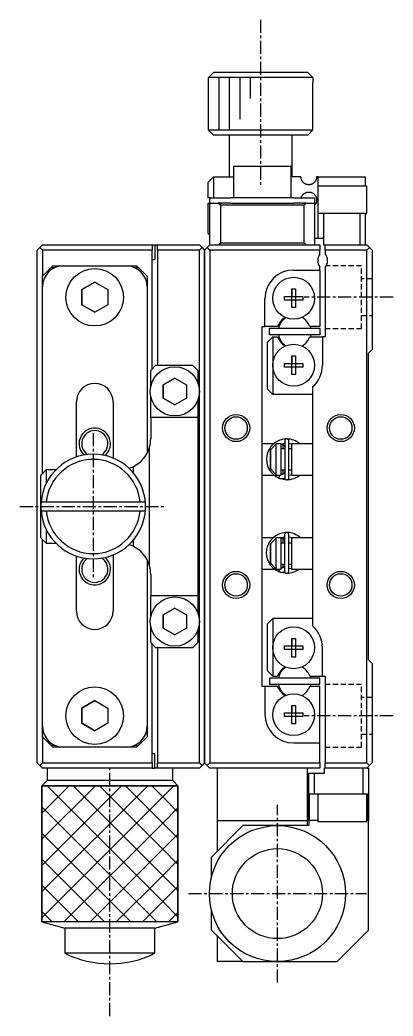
# Model space of a CAD drawing. Extents: x 10 to 374, y 10 to 222.
# Drawn here: x 214.5 to 250.1, y 83.8 to 179 of the extents above; entities that cross this region are included whole.
import ezdxf

# ---------------------------------------------------------------- set-up
doc = ezdxf.new("R2010")
doc.units = 0
doc.linetypes.add('CENTER', pattern=[2, 1.25, -0.25, 0.25, -0.25])
doc.linetypes.add('DASHED', pattern=[0.75, 0.5, -0.25])
doc.layers.get('0').update_dxf_attribs({"linetype": 'CONTINUOUS'})
doc.layers.add('CENTER', color=1, linetype='CENTER')

msp = doc.modelspace()

# ---------------------------------------------------------------- linework, layer by layer
at = {"color": 7, "linetype": 'CONTINUOUS'}
for p, q in [((232.496, 173.494), (232.998, 173.994)), ((242.464, 173.494), (232.496, 173.494)), ((232.496, 172.994), (232.496, 173.494)), ((232.998, 173.994), (241.963, 173.994)), ((241.963, 173.994), (242.464, 173.494)), ((242.464, 173.494), (242.464, 172.994)), ((232.48, 172.994), (232.496, 172.994)), ((232.48, 172.994), (232.48, 168.494)), ((242.464, 172.994), (242.48, 172.994)), ((242.48, 168.494), (242.48, 172.994)), ((232.48, 168.494), (242.48, 168.494)), ((232.48, 168.494), (232.98, 167.994)), ((241.98, 167.994), (232.98, 167.994)), ((234.48, 167.994), (234.48, 163.994)), ((240.48, 163.994), (240.48, 167.994)), ((241.98, 167.994), (242.48, 168.494)), ((240.38, 164.994), (234.88, 164.994)), ((234.88, 164.994), (234.88, 161.994)), ((240.38, 161.994), (240.38, 164.994)), ((232.98, 163.994), (232.48, 163.494)), ((232.98, 163.994), (232.98, 161.994)), ((232.98, 163.994), (234.88, 163.994)), ((241.33, 163.994), (240.38, 163.994)), ((241.331, 163.959), (241.33, 163.994)), ((241.334, 163.925), (241.331, 163.959)), ((241.338, 163.891), (241.334, 163.925)), ((241.343, 163.857), (241.338, 163.891)), ((241.349, 163.83), (241.343, 163.857)), ((241.355, 163.802), (241.349, 163.83)), ((241.363, 163.775), (241.355, 163.802)), ((241.372, 163.749), (241.363, 163.775)), ((241.381, 163.723), (241.372, 163.749)), ((242.788, 163.744), (242.777, 163.715)), ((242.796, 163.767), (242.788, 163.744)), ((242.803, 163.792), (242.796, 163.767)), ((242.807, 163.808), (242.803, 163.792)), ((242.811, 163.825), (242.807, 163.808)), ((242.815, 163.843), (242.811, 163.825)), ((242.819, 163.861), (242.815, 163.843)), ((242.822, 163.88), (242.819, 163.861)), ((242.825, 163.9), (242.822, 163.88)), ((242.826, 163.911), (242.825, 163.9)), ((242.827, 163.923), (242.826, 163.911)), ((242.828, 163.935), (242.827, 163.923)), ((242.829, 163.947), (242.828, 163.935)), ((242.83, 163.958), (242.829, 163.947)), ((242.98, 163.994), (242.83, 163.994)), ((242.83, 163.994), (242.83, 163.982)), ((242.83, 163.982), (242.83, 163.97)), ((242.83, 163.97), (242.83, 163.958)), ((242.98, 163.994), (247.48, 163.994)), ((242.98, 163.094), (242.98, 163.994)), ((247.48, 163.994), (247.48, 163.094)), ((232.48, 161.994), (232.48, 163.494)), ((241.392, 163.697), (241.381, 163.723)), ((241.403, 163.672), (241.392, 163.697)), ((241.415, 163.648), (241.403, 163.672)), ((241.428, 163.624), (241.415, 163.648)), ((241.437, 163.608), (241.428, 163.624)), ((241.447, 163.592), (241.437, 163.608)), ((241.462, 163.57), (241.447, 163.592)), ((241.476, 163.549), (241.462, 163.57)), ((241.492, 163.529), (241.476, 163.549)), ((241.509, 163.508), (241.492, 163.529)), ((241.526, 163.488), (241.509, 163.508)), ((241.545, 163.469), (241.526, 163.488)), ((241.564, 163.45), (241.545, 163.469)), ((241.584, 163.432), (241.564, 163.45)), ((241.604, 163.414), (241.584, 163.432)), ((241.63, 163.394), (241.604, 163.414)), ((241.657, 163.375), (241.63, 163.394)), ((241.684, 163.357), (241.657, 163.375)), ((241.711, 163.341), (241.684, 163.357)), ((241.738, 163.326), (241.711, 163.341)), ((241.765, 163.313), (241.738, 163.326)), ((241.793, 163.301), (241.765, 163.313)), ((241.82, 163.29), (241.793, 163.301)), ((241.85, 163.28), (241.82, 163.29)), ((241.88, 163.271), (241.85, 163.28)), ((241.91, 163.263), (241.88, 163.271)), ((241.955, 163.254), (241.91, 163.263)), ((241.998, 163.248), (241.955, 163.254)), ((242.041, 163.245), (241.998, 163.248)), ((242.084, 163.244), (242.041, 163.245)), ((242.112, 163.244), (242.084, 163.244)), ((242.14, 163.246), (242.112, 163.244)), ((242.177, 163.25), (242.14, 163.246)), ((242.212, 163.255), (242.177, 163.25)), ((242.247, 163.262), (242.212, 163.255)), ((242.298, 163.276), (242.247, 163.262)), ((242.346, 163.292), (242.298, 163.276)), ((242.392, 163.311), (242.346, 163.292)), ((242.436, 163.333), (242.392, 163.311)), ((242.478, 163.358), (242.436, 163.333)), ((242.516, 163.383), (242.478, 163.358)), ((242.553, 163.411), (242.516, 163.383)), ((242.587, 163.441), (242.553, 163.411)), ((242.62, 163.472), (242.587, 163.441)), ((242.651, 163.506), (242.62, 163.472)), ((242.679, 163.542), (242.651, 163.506)), ((242.706, 163.58), (242.679, 163.542)), ((242.731, 163.621), (242.706, 163.58)), ((242.752, 163.659), (242.731, 163.621)), ((242.765, 163.686), (242.752, 163.659)), ((242.777, 163.715), (242.765, 163.686)), ((247.63, 163.094), (242.93, 163.094)), ((242.93, 163.094), (242.93, 160.494)), ((247.63, 160.494), (247.63, 163.094)), ((232.63, 161.994), (232.48, 161.994)), ((232.63, 161.494), (232.63, 161.994)), ((232.63, 161.994), (234.63, 161.994)), ((240.63, 161.994), (234.63, 161.994)), ((240.63, 161.994), (242.63, 161.994)), ((241.358, 161.994), (241.363, 162.013)), ((241.363, 162.013), (241.369, 162.032)), ((241.369, 162.032), (241.378, 162.056)), ((241.378, 162.056), (241.387, 162.08)), ((241.387, 162.08), (241.397, 162.104)), ((241.397, 162.104), (241.409, 162.127)), ((241.409, 162.127), (241.42, 162.15)), ((241.42, 162.15), (241.433, 162.172)), ((241.433, 162.172), (241.443, 162.189)), ((241.443, 162.189), (241.454, 162.206)), ((241.454, 162.206), (241.465, 162.222)), ((241.465, 162.222), (241.476, 162.238)), ((241.476, 162.238), (241.491, 162.257)), ((241.491, 162.257), (241.506, 162.276)), ((241.506, 162.276), (241.522, 162.295)), ((241.522, 162.295), (241.547, 162.321)), ((241.547, 162.321), (241.573, 162.346)), ((241.573, 162.346), (241.587, 162.359)), ((241.587, 162.359), (241.602, 162.371)), ((241.602, 162.371), (241.631, 162.394)), ((241.631, 162.394), (241.661, 162.416)), ((241.661, 162.416), (241.692, 162.435)), ((241.692, 162.435), (241.723, 162.453)), ((241.723, 162.453), (241.755, 162.47)), ((241.755, 162.47), (241.787, 162.484)), ((241.787, 162.484), (241.811, 162.493)), ((241.811, 162.493), (241.834, 162.502)), ((241.834, 162.502), (241.862, 162.511)), ((241.862, 162.511), (241.891, 162.519)), ((241.891, 162.519), (241.919, 162.526)), ((241.919, 162.526), (241.956, 162.533)), ((241.956, 162.533), (241.992, 162.538)), ((241.992, 162.538), (242.026, 162.542)), ((242.026, 162.542), (242.059, 162.543)), ((242.059, 162.543), (242.103, 162.543)), ((242.103, 162.543), (242.146, 162.541)), ((242.146, 162.541), (242.188, 162.536)), ((242.188, 162.536), (242.229, 162.529)), ((242.229, 162.529), (242.27, 162.519)), ((242.27, 162.519), (242.309, 162.508)), ((242.309, 162.508), (242.348, 162.495)), ((242.348, 162.495), (242.385, 162.479)), ((242.385, 162.479), (242.43, 162.457)), ((242.43, 162.457), (242.474, 162.432)), ((242.474, 162.432), (242.516, 162.404)), ((242.516, 162.404), (242.556, 162.374)), ((242.556, 162.374), (242.594, 162.341)), ((242.594, 162.341), (242.629, 162.305)), ((242.629, 162.305), (242.663, 162.266)), ((242.63, 161.994), (242.63, 161.494)), ((242.663, 162.266), (242.695, 162.224)), ((242.695, 162.224), (242.714, 162.196)), ((242.714, 162.196), (242.731, 162.166)), ((242.731, 162.166), (242.748, 162.135)), ((242.748, 162.135), (242.764, 162.103)), ((242.764, 162.103), (242.774, 162.08)), ((242.774, 162.08), (242.783, 162.056)), ((242.783, 162.056), (242.792, 162.031)), ((242.792, 162.031), (242.798, 162.012)), ((242.798, 162.012), (242.804, 161.991)), ((242.804, 161.991), (242.809, 161.97)), ((242.809, 161.97), (242.814, 161.948)), ((242.814, 161.948), (242.817, 161.935)), ((242.817, 161.935), (242.82, 161.921)), ((242.82, 161.921), (242.822, 161.907)), ((242.822, 161.907), (242.823, 161.897)), ((242.823, 161.897), (242.825, 161.886)), ((242.825, 161.886), (242.826, 161.875)), ((242.826, 161.875), (242.827, 161.864)), ((242.827, 161.864), (242.828, 161.853)), ((242.828, 161.853), (242.829, 161.841)), ((242.829, 161.841), (242.83, 161.83)), ((232.48, 158.594), (232.48, 161.494)), ((232.48, 161.494), (232.63, 161.494)), ((232.63, 157.494), (232.63, 161.494)), ((232.63, 161.494), (233.43, 161.494)), ((233.63, 161.294), (233.43, 161.494)), ((233.43, 161.494), (233.759, 161.494)), ((233.759, 161.494), (233.43, 161.494)), ((233.63, 161.294), (233.63, 157.694)), ((241.63, 161.294), (233.63, 161.294)), ((234.63, 161.494), (233.759, 161.494)), ((234.63, 161.494), (240.63, 161.494)), ((241.502, 161.494), (240.63, 161.494)), ((241.83, 161.494), (241.502, 161.494)), ((241.502, 161.494), (241.83, 161.494)), ((241.83, 161.494), (241.63, 161.294)), ((241.63, 157.694), (241.63, 161.294)), ((241.83, 161.494), (242.63, 161.494)), ((242.63, 161.494), (242.63, 157.494)), ((242.638, 161.292), (242.631, 161.284)), ((242.67, 161.33), (242.638, 161.292)), ((242.7, 161.371), (242.67, 161.33)), ((242.718, 161.399), (242.7, 161.371)), ((242.738, 161.433), (242.718, 161.399)), ((242.756, 161.468), (242.738, 161.433)), ((242.767, 161.492), (242.756, 161.468)), ((242.778, 161.517), (242.767, 161.492)), ((242.788, 161.544), (242.778, 161.517)), ((242.794, 161.563), (242.788, 161.544)), ((242.8, 161.582), (242.794, 161.563)), ((242.805, 161.599), (242.8, 161.582)), ((242.809, 161.617), (242.805, 161.599)), ((242.813, 161.635), (242.809, 161.617)), ((242.816, 161.648), (242.813, 161.635)), ((242.819, 161.662), (242.816, 161.648)), ((242.821, 161.677), (242.819, 161.662)), ((242.823, 161.692), (242.821, 161.677)), ((242.825, 161.704), (242.823, 161.692)), ((242.827, 161.717), (242.825, 161.704)), ((242.828, 161.731), (242.827, 161.717)), ((242.829, 161.741), (242.828, 161.731)), ((242.83, 161.76), (242.829, 161.75)), ((242.829, 161.75), (242.829, 161.741)), ((242.83, 161.83), (242.83, 161.818)), ((242.83, 161.818), (242.83, 161.806)), ((242.83, 161.806), (242.83, 161.794)), ((242.83, 161.794), (242.83, 161.782)), ((242.83, 161.782), (242.83, 161.77)), ((242.83, 161.77), (242.83, 161.76)), ((242.93, 160.494), (242.98, 160.494)), ((242.98, 158.094), (242.98, 160.494)), ((243.48, 160.494), (242.98, 160.494)), ((243.48, 160.494), (243.48, 158.094)), ((246.98, 160.494), (243.48, 160.494)), ((246.98, 157.494), (246.98, 160.494)), ((247.48, 160.494), (246.98, 160.494)), ((247.48, 160.494), (247.63, 160.494)), ((247.48, 160.494), (247.48, 157.494)), ((232.48, 158.594), (232.63, 158.444)), ((242.98, 158.094), (242.63, 158.094)), ((243.48, 158.094), (242.98, 158.094)), ((243.48, 158.094), (243.48, 157.494)), ((216.13, 156.994), (216.38, 157.244)), ((216.38, 157.244), (216.63, 157.494)), ((216.63, 156.994), (216.38, 157.244)), ((216.63, 157.494), (227.13, 157.494)), ((227.13, 157.494), (227.13, 156.994)), ((227.13, 157.494), (227.38, 157.494)), ((227.38, 157.494), (227.38, 156.094)), ((227.38, 157.494), (227.63, 157.494)), ((227.63, 157.494), (231.63, 157.494)), ((227.63, 156.994), (227.63, 157.494)), ((231.63, 157.494), (231.88, 157.244)), ((231.88, 157.244), (231.63, 156.994)), ((231.88, 157.244), (232.13, 156.994)), ((232.38, 157.244), (232.13, 156.994)), ((232.38, 157.244), (232.63, 157.494)), ((232.63, 156.994), (232.38, 157.244)), ((232.63, 157.494), (243.13, 157.494)), ((233.43, 157.494), (233.63, 157.694)), ((233.63, 157.694), (241.63, 157.694)), ((241.63, 157.694), (241.83, 157.494)), ((243.13, 157.494), (243.13, 156.994)), ((243.48, 157.494), (243.63, 157.494)), ((243.63, 157.494), (247.63, 157.494)), ((243.63, 156.994), (243.63, 157.494)), ((247.63, 157.494), (247.88, 157.244)), ((247.88, 157.244), (247.63, 156.994)), ((248.13, 156.994), (247.88, 157.244)), ((216.13, 107.994), (216.13, 156.994)), ((227.13, 156.994), (216.63, 156.994)), ((216.63, 156.994), (216.63, 154.494)), ((227.13, 145.644), (227.13, 156.994)), ((231.63, 156.994), (227.63, 156.994)), ((227.63, 156.994), (227.63, 145.994)), ((231.63, 143.494), (231.63, 156.994)), ((232.13, 156.994), (232.13, 107.994)), ((232.13, 107.994), (232.13, 156.994)), ((243.13, 156.994), (232.63, 156.994)), ((232.63, 156.994), (232.63, 107.994)), ((243.13, 156.594), (243.13, 156.994)), ((243.63, 156.994), (243.63, 156.655)), ((247.63, 156.994), (243.63, 156.994)), ((247.63, 107.994), (247.63, 156.994)), ((248.13, 156.994), (248.13, 147.494)), ((217.43, 155.294), (216.63, 154.494)), ((217.43, 155.294), (217.63, 155.494)), ((217.759, 155.294), (217.43, 155.294)), ((217.63, 155.494), (218.63, 155.494)), ((218.63, 155.494), (224.63, 155.494)), ((224.63, 155.494), (225.63, 155.494)), ((225.83, 155.294), (225.502, 155.294)), ((225.63, 155.494), (225.83, 155.294)), ((226.63, 154.494), (225.83, 155.294)), ((227.13, 156.094), (227.38, 156.094)), ((243.13, 155.094), (243.13, 155.394)), ((243.63, 155.332), (243.63, 148.694)), ((216.63, 153.494), (216.63, 154.494)), ((226.63, 154.494), (226.63, 153.494)), ((240.63, 155.094), (243.13, 155.094)), ((243.13, 155.094), (243.13, 149.694)), ((216.63, 135.644), (216.63, 153.494)), ((220.38, 153.215), (221.63, 153.937)), ((221.63, 153.937), (220.38, 153.215)), ((221.63, 153.937), (222.88, 153.215)), ((226.63, 153.494), (226.63, 137.588)), ((240.45, 153.28), (240.81, 153.28)), ((240.45, 152.574), (240.45, 153.28)), ((240.45, 153.28), (240.45, 152.574)), ((240.81, 153.28), (240.81, 152.574)), ((220.38, 151.772), (220.38, 153.215)), ((220.38, 153.215), (220.38, 151.772)), ((222.88, 153.215), (222.88, 151.772)), ((237.88, 149.694), (237.88, 152.344)), ((239.744, 152.214), (239.744, 152.574)), ((239.744, 152.574), (240.45, 152.574)), ((240.461, 152.563), (240.45, 152.574)), ((240.461, 152.563), (240.8, 152.563)), ((240.461, 152.224), (240.461, 152.563)), ((240.8, 152.563), (240.81, 152.574)), ((240.8, 152.563), (240.8, 152.224)), ((240.81, 152.574), (241.517, 152.574)), ((241.517, 152.574), (241.517, 152.214)), ((221.63, 151.05), (220.38, 151.772)), ((220.38, 151.772), (221.63, 151.05)), ((222.88, 151.772), (221.63, 151.05)), ((240.45, 152.214), (239.744, 152.214)), ((240.461, 152.224), (240.45, 152.214)), ((240.45, 151.507), (240.45, 152.214)), ((240.45, 151.507), (240.45, 152.214)), ((240.81, 151.507), (240.45, 151.507)), ((240.8, 152.224), (240.461, 152.224)), ((240.8, 152.224), (240.81, 152.214)), ((240.81, 152.214), (240.81, 151.507)), ((241.517, 152.214), (240.81, 152.214)), ((237.63, 149.694), (237.88, 149.694)), ((237.63, 147.494), (237.63, 149.694)), ((239.086, 149.694), (237.88, 149.694)), ((238.33, 148.894), (238.33, 149.494)), ((243.13, 149.494), (238.33, 149.494)), ((239.256, 149.987), (239.086, 149.694)), ((242.175, 149.694), (242.005, 149.987)), ((243.13, 149.694), (242.175, 149.694)), ((243.13, 149.494), (243.13, 148.894)), ((238.13, 148.194), (238.63, 148.694)), ((243.13, 148.894), (238.33, 148.894)), ((238.63, 148.694), (238.63, 145.994)), ((238.63, 148.694), (239.086, 148.694)), ((239.086, 148.694), (239.256, 148.4)), ((242.005, 148.4), (242.175, 148.694)), ((242.175, 148.694), (243.38, 148.694)), ((243.38, 148.694), (243.38, 145.994)), ((243.63, 148.694), (243.38, 148.694)), ((238.13, 143.694), (238.13, 148.194)), ((237.63, 115.294), (237.63, 147.494)), ((240.45, 146.88), (240.81, 146.88)), ((240.45, 146.174), (240.45, 146.88)), ((240.45, 146.88), (240.45, 146.174)), ((240.81, 146.88), (240.81, 146.174)), ((247.78, 147.144), (248.13, 147.494)), ((247.78, 117.844), (247.78, 147.144)), ((226.98, 145.494), (227.48, 145.994)), ((227.48, 145.994), (230.98, 145.994)), ((230.98, 145.994), (231.48, 145.494)), ((238.63, 145.994), (238.63, 143.194)), ((239.744, 145.814), (239.744, 146.174)), ((239.744, 146.174), (240.45, 146.174)), ((240.45, 145.814), (239.744, 145.814)), ((240.461, 146.163), (240.45, 146.174)), ((240.461, 145.824), (240.45, 145.814)), ((240.45, 145.107), (240.45, 145.814)), ((240.45, 145.107), (240.45, 145.814)), ((240.461, 146.163), (240.8, 146.163)), ((240.461, 145.824), (240.461, 146.163)), ((240.8, 145.824), (240.461, 145.824)), ((240.8, 146.163), (240.81, 146.174)), ((240.8, 146.163), (240.8, 145.824)), ((240.8, 145.824), (240.81, 145.814)), ((240.81, 146.174), (241.517, 146.174)), ((240.81, 145.814), (240.81, 145.107)), ((241.517, 145.814), (240.81, 145.814)), ((241.517, 146.174), (241.517, 145.814)), ((226.98, 143.976), (226.98, 145.494)), ((228.18, 144.129), (229.28, 144.764)), ((229.28, 144.764), (228.18, 144.129)), ((229.28, 144.764), (230.38, 144.129)), ((231.48, 145.494), (231.48, 144.32)), ((240.81, 145.107), (240.45, 145.107)), ((228.18, 142.859), (228.18, 144.129)), ((228.18, 144.129), (228.18, 142.859)), ((230.38, 144.129), (230.38, 142.859)), ((242.43, 143.915), (242.43, 121.073)), ((226.98, 140.994), (226.98, 143.012)), ((229.28, 142.224), (228.18, 142.859)), ((228.18, 142.859), (229.28, 142.224)), ((230.38, 142.859), (229.28, 142.224)), ((231.63, 121.494), (231.63, 143.494)), ((238.63, 143.194), (238.13, 143.694)), ((242.43, 143.194), (238.63, 143.194)), ((219.88, 137.231), (219.88, 142.494)), ((223.38, 142.494), (223.38, 137.119)), ((231.48, 142.668), (231.48, 140.994)), ((231.48, 140.994), (226.98, 140.994)), ((226.98, 140.994), (226.98, 138.994)), ((231.48, 140.994), (231.48, 123.994)), ((226.83, 138.057), (226.83, 126.93)), ((238.724, 138.494), (237.63, 138.494)), ((238.43, 137.91), (238.93, 138.439)), ((238.726, 138.494), (238.725, 138.494)), ((238.725, 138.494), (238.725, 138.494)), ((238.93, 138.494), (238.93, 138.439)), ((239.43, 138.494), (238.93, 138.494)), ((238.93, 138.439), (238.93, 135.548)), ((239.212, 138.794), (239.201, 138.789)), ((239.264, 138.815), (239.211, 138.795)), ((239.43, 138.452), (239.778, 138.54)), ((239.43, 135.494), (239.43, 138.494)), ((239.43, 138.445), (239.44, 138.447)), ((239.44, 138.447), (239.455, 138.449)), ((239.455, 138.449), (239.47, 138.45)), ((239.47, 138.45), (239.485, 138.45)), ((239.485, 138.45), (239.499, 138.45)), ((239.499, 138.45), (239.514, 138.449)), ((239.514, 138.449), (239.529, 138.447)), ((239.529, 138.447), (239.544, 138.444)), ((239.544, 138.444), (239.558, 138.44)), ((239.558, 138.44), (239.572, 138.436)), ((239.572, 138.436), (239.586, 138.431)), ((239.586, 138.431), (239.6, 138.426)), ((239.6, 138.426), (239.613, 138.419)), ((239.613, 138.419), (239.626, 138.412)), ((239.626, 138.412), (239.639, 138.405)), ((239.63, 137.994), (239.63, 138.41)), ((239.639, 138.405), (239.652, 138.397)), ((239.652, 138.397), (239.663, 138.388)), ((239.663, 138.388), (239.675, 138.378)), ((239.675, 138.378), (239.686, 138.368)), ((239.686, 138.368), (239.696, 138.358)), ((239.696, 138.358), (239.706, 138.347)), ((239.706, 138.347), (239.715, 138.335)), ((239.715, 138.335), (239.724, 138.323)), ((239.724, 138.323), (239.732, 138.311)), ((239.732, 138.311), (239.74, 138.298)), ((239.74, 138.298), (239.747, 138.285)), ((239.747, 138.285), (239.753, 138.272)), ((239.753, 138.272), (239.759, 138.258)), ((239.759, 138.258), (239.763, 138.244)), ((239.763, 138.244), (239.768, 138.23)), ((239.768, 138.23), (239.771, 138.215)), ((239.771, 138.215), (239.774, 138.201)), ((239.774, 138.201), (239.776, 138.186)), ((239.776, 138.186), (239.778, 138.172)), ((239.778, 138.752), (239.778, 135.252)), ((239.778, 138.172), (239.778, 138.157)), ((239.778, 138.157), (239.778, 138.15)), ((239.956, 138.951), (239.856, 138.947)), ((240.178, 135.252), (240.178, 138.752)), ((240.178, 138.539), (240.431, 138.485)), ((240.43, 138.494), (240.43, 137.994)), ((240.43, 138.494), (240.43, 135.494)), ((242.43, 138.494), (240.43, 138.494)), ((238.43, 136.077), (238.43, 137.91)), ((238.43, 137.91), (238.43, 136.077)), ((239.778, 137.994), (239.43, 137.994)), ((240.43, 137.994), (240.178, 137.994)), ((240.43, 137.994), (240.43, 135.994)), ((240.43, 137.994), (240.43, 135.994)), ((225.33, 135.684), (225.33, 136.315)), ((216.48, 135.494), (216.98, 135.994)), ((216.48, 132.494), (216.48, 135.494)), ((216.98, 135.994), (216.98, 134.673)), ((217.91, 135.994), (216.98, 135.994)), ((237.63, 135.494), (238.744, 135.494)), ((238.93, 135.548), (238.43, 136.077)), ((238.93, 135.548), (238.93, 135.494)), ((238.93, 135.494), (239.43, 135.494)), ((239.202, 135.214), (239.272, 135.442)), ((239.209, 135.231), (239.208, 135.225)), ((239.208, 135.225), (239.208, 135.219)), ((239.208, 135.219), (239.208, 135.215)), ((239.208, 135.215), (239.209, 135.213)), ((239.21, 135.239), (239.209, 135.231)), ((239.209, 135.213), (239.211, 135.209)), ((239.212, 135.247), (239.21, 135.239)), ((239.211, 135.209), (239.242, 135.197)), ((239.214, 135.256), (239.212, 135.247)), ((239.216, 135.266), (239.214, 135.256)), ((239.22, 135.277), (239.216, 135.266)), ((239.223, 135.289), (239.22, 135.277)), ((239.227, 135.301), (239.223, 135.289)), ((239.231, 135.314), (239.227, 135.301)), ((239.236, 135.327), (239.231, 135.314)), ((239.241, 135.341), (239.236, 135.327)), ((239.247, 135.355), (239.241, 135.341)), ((239.242, 135.197), (239.274, 135.186)), ((239.252, 135.369), (239.247, 135.355)), ((239.258, 135.384), (239.252, 135.369)), ((239.264, 135.398), (239.258, 135.384)), ((239.263, 135.189), (239.951, 135.053)), ((239.27, 135.413), (239.264, 135.398)), ((239.277, 135.427), (239.27, 135.413)), ((239.272, 135.442), (239.298, 135.494)), ((239.274, 135.186), (239.308, 135.176)), ((239.283, 135.441), (239.277, 135.427)), ((239.289, 135.455), (239.283, 135.441)), ((239.296, 135.468), (239.289, 135.455)), ((239.302, 135.481), (239.296, 135.468)), ((239.309, 135.494), (239.302, 135.481)), ((239.43, 135.994), (239.778, 135.994)), ((239.434, 135.557), (239.43, 135.558)), ((239.449, 135.555), (239.434, 135.557)), ((239.463, 135.554), (239.449, 135.555)), ((239.478, 135.553), (239.463, 135.554)), ((239.493, 135.553), (239.478, 135.553)), ((239.508, 135.554), (239.493, 135.553)), ((239.523, 135.556), (239.508, 135.554)), ((239.537, 135.558), (239.523, 135.556)), ((239.552, 135.562), (239.537, 135.558)), ((239.566, 135.565), (239.552, 135.562)), ((239.58, 135.57), (239.566, 135.565)), ((239.594, 135.575), (239.58, 135.57)), ((239.607, 135.581), (239.594, 135.575)), ((239.621, 135.588), (239.607, 135.581)), ((239.634, 135.595), (239.621, 135.588)), ((239.63, 135.593), (239.63, 135.994)), ((239.646, 135.603), (239.634, 135.595)), ((239.658, 135.612), (239.646, 135.603)), ((239.67, 135.621), (239.658, 135.612)), ((239.681, 135.631), (239.67, 135.621)), ((239.691, 135.641), (239.681, 135.631)), ((239.682, 135.183), (239.715, 135.193)), ((239.702, 135.652), (239.691, 135.641)), ((239.711, 135.663), (239.702, 135.652)), ((239.72, 135.675), (239.711, 135.663)), ((239.715, 135.193), (239.747, 135.206)), ((239.729, 135.687), (239.72, 135.675)), ((239.736, 135.699), (239.729, 135.687)), ((239.743, 135.712), (239.736, 135.699)), ((239.75, 135.725), (239.743, 135.712)), ((239.747, 135.206), (239.779, 135.22)), ((239.756, 135.739), (239.75, 135.725)), ((239.761, 135.753), (239.756, 135.739)), ((239.766, 135.767), (239.761, 135.753)), ((239.77, 135.781), (239.766, 135.767)), ((239.773, 135.795), (239.77, 135.781)), ((239.775, 135.81), (239.773, 135.795)), ((239.777, 135.825), (239.775, 135.81)), ((239.778, 135.839), (239.777, 135.825)), ((239.778, 135.853), (239.778, 135.839)), ((239.779, 135.22), (239.781, 135.221)), ((240.178, 135.994), (240.43, 135.994)), ((240.431, 135.519), (240.178, 135.464)), ((240.43, 135.994), (240.43, 135.494)), ((240.43, 135.494), (242.43, 135.494)), ((239.308, 135.176), (239.341, 135.168)), ((239.341, 135.168), (239.375, 135.162)), ((239.375, 135.162), (239.409, 135.157)), ((239.409, 135.157), (239.444, 135.154)), ((239.444, 135.154), (239.478, 135.153)), ((239.478, 135.153), (239.513, 135.154)), ((239.513, 135.154), (239.547, 135.156)), ((239.547, 135.156), (239.581, 135.16)), ((239.581, 135.16), (239.615, 135.166)), ((239.615, 135.166), (239.649, 135.174)), ((239.649, 135.174), (239.682, 135.183)), ((216.48, 129.494), (216.48, 132.494)), ((216.998, 132.894), (216.496, 132.894)), ((225.963, 132.894), (216.998, 132.894)), ((226.464, 132.894), (225.963, 132.894)), ((216.496, 132.094), (216.998, 132.094)), ((216.998, 132.094), (225.963, 132.094)), ((225.963, 132.094), (226.464, 132.094)), ((216.98, 128.994), (216.48, 129.494)), ((216.98, 130.314), (216.98, 128.994)), ((238.648, 129.494), (237.63, 129.494)), ((238.93, 129.494), (238.93, 129.439)), ((239.43, 129.494), (238.93, 129.494)), ((239.201, 129.852), (239.148, 129.828)), ((239.253, 129.873), (239.201, 129.853)), ((239.378, 129.494), (239.426, 129.513)), ((239.382, 129.494), (239.43, 129.505)), ((239.426, 129.513), (239.768, 129.598)), ((239.43, 129.505), (239.444, 129.507)), ((239.563, 129.494), (239.43, 129.494)), ((239.43, 126.494), (239.43, 129.494)), ((239.444, 129.507), (239.459, 129.508)), ((239.459, 129.508), (239.474, 129.508)), ((239.474, 129.508), (239.489, 129.508)), ((239.489, 129.508), (239.503, 129.507)), ((239.503, 129.507), (239.518, 129.505)), ((239.518, 129.505), (239.533, 129.502)), ((239.533, 129.502), (239.547, 129.498)), ((239.547, 129.498), (239.561, 129.494)), ((239.561, 129.494), (239.575, 129.489)), ((239.575, 129.489), (239.589, 129.484)), ((239.589, 129.484), (239.603, 129.477)), ((239.603, 129.477), (239.616, 129.47)), ((239.768, 129.81), (239.768, 126.31)), ((239.946, 130.009), (239.845, 130.005)), ((240.168, 126.31), (240.168, 129.81)), ((240.168, 129.597), (240.463, 129.529)), ((240.43, 129.494), (240.43, 128.994)), ((240.43, 129.494), (240.43, 126.494)), ((242.43, 129.494), (240.43, 129.494)), ((240.463, 129.529), (240.558, 129.494)), ((216.63, 111.494), (216.63, 129.344)), ((216.98, 128.994), (217.91, 128.994)), ((225.33, 128.673), (225.33, 129.303)), ((238.43, 128.91), (238.93, 129.439)), ((238.43, 127.077), (238.43, 128.91)), ((238.43, 128.91), (238.43, 127.077)), ((238.93, 129.439), (238.93, 126.548)), ((239.768, 128.994), (239.43, 128.994)), ((239.616, 129.47), (239.628, 129.463)), ((239.628, 129.463), (239.641, 129.455)), ((239.63, 128.994), (239.63, 129.462)), ((239.641, 129.455), (239.653, 129.446)), ((239.653, 129.446), (239.664, 129.436)), ((239.664, 129.436), (239.675, 129.426)), ((239.675, 129.426), (239.685, 129.416)), ((239.685, 129.416), (239.695, 129.405)), ((239.695, 129.405), (239.705, 129.393)), ((239.705, 129.393), (239.713, 129.381)), ((239.713, 129.381), (239.722, 129.369)), ((239.722, 129.369), (239.729, 129.356)), ((239.729, 129.356), (239.736, 129.343)), ((239.736, 129.343), (239.742, 129.33)), ((239.742, 129.33), (239.748, 129.316)), ((239.748, 129.316), (239.753, 129.302)), ((239.753, 129.302), (239.757, 129.288)), ((239.757, 129.288), (239.76, 129.273)), ((239.76, 129.273), (239.763, 129.259)), ((239.763, 129.259), (239.765, 129.244)), ((239.765, 129.244), (239.767, 129.23)), ((239.767, 129.23), (239.767, 129.215)), ((239.767, 129.215), (239.768, 129.208)), ((240.43, 128.994), (240.168, 128.994)), ((240.43, 128.994), (240.43, 126.994)), ((240.43, 128.994), (240.43, 126.994)), ((219.88, 122.494), (219.88, 127.757)), ((223.38, 127.869), (223.38, 122.494)), ((226.63, 127.4), (226.63, 111.494)), ((238.93, 126.548), (238.43, 127.077)), ((239.43, 126.994), (239.768, 126.994)), ((239.527, 126.616), (239.512, 126.614)), ((239.541, 126.62), (239.527, 126.616)), ((239.555, 126.623), (239.541, 126.62)), ((239.569, 126.628), (239.555, 126.623)), ((239.583, 126.633), (239.569, 126.628)), ((239.597, 126.639), (239.583, 126.633)), ((239.61, 126.646), (239.597, 126.639)), ((239.623, 126.653), (239.61, 126.646)), ((239.635, 126.661), (239.623, 126.653)), ((239.63, 126.658), (239.63, 126.994)), ((239.647, 126.67), (239.635, 126.661)), ((239.659, 126.679), (239.647, 126.67)), ((239.67, 126.689), (239.659, 126.679)), ((239.681, 126.699), (239.67, 126.689)), ((239.691, 126.71), (239.681, 126.699)), ((239.7, 126.721), (239.691, 126.71)), ((239.709, 126.733), (239.7, 126.721)), ((239.718, 126.745), (239.709, 126.733)), ((239.726, 126.757), (239.718, 126.745)), ((239.733, 126.77), (239.726, 126.757)), ((239.739, 126.783), (239.733, 126.77)), ((239.745, 126.797), (239.739, 126.783)), ((239.75, 126.811), (239.745, 126.797)), ((239.755, 126.825), (239.75, 126.811)), ((239.759, 126.839), (239.755, 126.825)), ((239.762, 126.853), (239.759, 126.839)), ((239.764, 126.868), (239.762, 126.853)), ((239.766, 126.883), (239.764, 126.868)), ((239.767, 126.897), (239.766, 126.883)), ((239.768, 126.911), (239.767, 126.897)), ((240.168, 126.994), (240.43, 126.994)), ((240.43, 126.994), (240.43, 126.494)), ((226.98, 125.994), (226.98, 123.994)), ((237.63, 126.494), (238.808, 126.494)), ((238.808, 126.494), (238.808, 126.494)), ((238.809, 126.494), (238.809, 126.494)), ((238.93, 126.548), (238.93, 126.494)), ((238.93, 126.494), (239.43, 126.494)), ((239.192, 126.272), (239.258, 126.494)), ((239.198, 126.289), (239.197, 126.282)), ((239.197, 126.282), (239.197, 126.277)), ((239.197, 126.277), (239.197, 126.273)), ((239.197, 126.273), (239.198, 126.271)), ((239.199, 126.296), (239.198, 126.289)), ((239.198, 126.271), (239.201, 126.267)), ((239.201, 126.304), (239.199, 126.296)), ((239.203, 126.313), (239.201, 126.304)), ((239.201, 126.267), (239.231, 126.255)), ((239.205, 126.323), (239.203, 126.313)), ((239.208, 126.333), (239.205, 126.323)), ((239.212, 126.345), (239.208, 126.333)), ((239.215, 126.357), (239.212, 126.345)), ((239.22, 126.369), (239.215, 126.357)), ((239.224, 126.382), (239.22, 126.369)), ((239.229, 126.395), (239.224, 126.382)), ((239.234, 126.409), (239.229, 126.395)), ((239.231, 126.255), (239.264, 126.244)), ((239.24, 126.423), (239.234, 126.409)), ((239.245, 126.437), (239.24, 126.423)), ((239.251, 126.451), (239.245, 126.437)), ((239.257, 126.466), (239.251, 126.451)), ((239.253, 126.247), (239.94, 126.111)), ((239.263, 126.48), (239.257, 126.466)), ((239.27, 126.494), (239.263, 126.48)), ((239.264, 126.244), (239.297, 126.234)), ((239.297, 126.234), (239.33, 126.226)), ((239.33, 126.226), (239.364, 126.22)), ((239.364, 126.22), (239.399, 126.215)), ((239.399, 126.215), (239.433, 126.212)), ((239.438, 126.613), (239.43, 126.614)), ((239.433, 126.212), (239.467, 126.211)), ((239.453, 126.612), (239.438, 126.613)), ((239.468, 126.611), (239.453, 126.612)), ((239.467, 126.211), (239.502, 126.212)), ((239.482, 126.611), (239.468, 126.611)), ((239.497, 126.612), (239.482, 126.611)), ((239.512, 126.614), (239.497, 126.612)), ((239.502, 126.212), (239.536, 126.214)), ((239.536, 126.214), (239.571, 126.218)), ((239.571, 126.218), (239.605, 126.224)), ((239.605, 126.224), (239.638, 126.232)), ((239.638, 126.232), (239.672, 126.241)), ((239.672, 126.241), (239.704, 126.252)), ((239.704, 126.252), (239.737, 126.264)), ((239.737, 126.264), (239.768, 126.278)), ((239.768, 126.278), (239.77, 126.279)), ((240.431, 126.58), (240.168, 126.522)), ((240.43, 126.494), (242.43, 126.494)), ((226.98, 123.994), (231.48, 123.994)), ((226.98, 121.976), (226.98, 123.994)), ((231.48, 123.994), (231.48, 122.32)), ((228.18, 122.129), (229.28, 122.764)), ((229.28, 122.764), (228.18, 122.129)), ((228.18, 120.859), (228.18, 122.129)), ((228.18, 122.129), (228.18, 120.859)), ((229.28, 122.764), (230.38, 122.129)), ((230.38, 122.129), (230.38, 120.859)), ((226.98, 119.494), (226.98, 121.012)), ((231.63, 107.994), (231.63, 121.494)), ((238.13, 121.294), (238.63, 121.794)), ((238.13, 116.794), (238.13, 121.294)), ((238.63, 121.794), (238.63, 118.994)), ((242.43, 121.794), (238.63, 121.794)), ((229.28, 120.224), (228.18, 120.859)), ((228.18, 120.859), (229.28, 120.224)), ((230.38, 120.859), (229.28, 120.224)), ((231.48, 120.668), (231.48, 119.494)), ((227.48, 118.994), (226.98, 119.494)), ((227.13, 107.994), (227.13, 119.344)), ((231.48, 119.494), (230.98, 118.994)), ((239.744, 118.814), (239.744, 119.174)), ((239.744, 119.174), (240.45, 119.174)), ((240.45, 119.88), (240.81, 119.88)), ((240.45, 119.174), (240.45, 119.88)), ((240.45, 119.88), (240.45, 119.174)), ((240.461, 119.163), (240.45, 119.174)), ((240.461, 119.163), (240.8, 119.163)), ((240.461, 118.824), (240.461, 119.163)), ((240.8, 119.163), (240.81, 119.174)), ((240.8, 119.163), (240.8, 118.824)), ((240.81, 119.88), (240.81, 119.174)), ((240.81, 119.174), (241.517, 119.174)), ((241.517, 119.174), (241.517, 118.814)), ((230.98, 118.994), (227.48, 118.994)), ((227.63, 118.994), (227.63, 107.994)), ((238.63, 118.994), (238.63, 116.294)), ((240.45, 118.814), (239.744, 118.814)), ((240.461, 118.824), (240.45, 118.814)), ((240.45, 118.107), (240.45, 118.814)), ((240.45, 118.107), (240.45, 118.814)), ((240.81, 118.107), (240.45, 118.107)), ((240.8, 118.824), (240.461, 118.824)), ((240.8, 118.824), (240.81, 118.814)), ((240.81, 118.814), (240.81, 118.107)), ((241.517, 118.814), (240.81, 118.814)), ((243.38, 116.294), (243.38, 118.994)), ((248.13, 117.494), (247.78, 117.844)), ((248.13, 117.494), (248.13, 107.994)), ((238.63, 116.294), (238.13, 116.794)), ((238.63, 116.294), (239.086, 116.294)), ((239.086, 116.294), (239.256, 116.587)), ((242.005, 116.587), (242.175, 116.294)), ((242.175, 116.294), (243.38, 116.294)), ((243.38, 116.294), (243.63, 116.294)), ((243.63, 116.294), (243.63, 107.994)), ((237.88, 115.294), (237.63, 115.294)), ((237.88, 115.294), (237.88, 112.644)), ((239.086, 115.294), (237.88, 115.294)), ((238.33, 116.094), (238.33, 115.494)), ((243.13, 116.094), (238.33, 116.094)), ((243.13, 115.494), (238.33, 115.494)), ((239.256, 115), (239.086, 115.294)), ((242.175, 115.294), (242.005, 115)), ((243.13, 115.294), (242.175, 115.294)), ((243.13, 115.494), (243.13, 116.094)), ((243.13, 109.894), (243.13, 115.294)), ((220.38, 113.215), (221.63, 113.937)), ((221.63, 113.937), (220.38, 113.215)), ((221.63, 113.937), (222.88, 113.215)), ((240.45, 113.48), (240.81, 113.48)), ((240.45, 112.774), (240.45, 113.48)), ((240.45, 113.48), (240.45, 112.774)), ((240.81, 113.48), (240.81, 112.774)), ((220.38, 111.772), (220.38, 113.215)), ((220.38, 113.215), (220.38, 111.772)), ((222.88, 113.215), (222.88, 111.772)), ((239.744, 112.414), (239.744, 112.774)), ((239.744, 112.774), (240.45, 112.774)), ((240.45, 112.414), (239.744, 112.414)), ((240.461, 112.763), (240.45, 112.774)), ((240.461, 112.424), (240.45, 112.414)), ((240.45, 111.707), (240.45, 112.414)), ((240.45, 111.707), (240.45, 112.414)), ((240.461, 112.763), (240.8, 112.763)), ((240.461, 112.424), (240.461, 112.763)), ((240.8, 112.424), (240.461, 112.424)), ((240.8, 112.763), (240.81, 112.774)), ((240.8, 112.763), (240.8, 112.424)), ((240.8, 112.424), (240.81, 112.414)), ((240.81, 112.774), (241.517, 112.774)), ((240.81, 112.414), (240.81, 111.707)), ((241.517, 112.414), (240.81, 112.414)), ((241.517, 112.774), (241.517, 112.414)), ((216.63, 110.494), (216.63, 111.494)), ((221.63, 111.05), (220.38, 111.772)), ((220.38, 111.772), (221.63, 111.05)), ((222.88, 111.772), (221.63, 111.05)), ((226.63, 111.494), (226.63, 110.494)), ((240.81, 111.707), (240.45, 111.707)), ((216.63, 110.494), (217.43, 109.694)), ((216.63, 110.494), (216.63, 107.994)), ((225.83, 109.694), (226.63, 110.494)), ((217.43, 109.694), (217.759, 109.694)), ((217.63, 109.494), (217.43, 109.694)), ((218.63, 109.494), (217.63, 109.494)), ((224.63, 109.494), (218.63, 109.494)), ((225.63, 109.494), (224.63, 109.494)), ((225.502, 109.694), (225.83, 109.694)), ((225.83, 109.694), (225.63, 109.494)), ((240.63, 109.894), (243.13, 109.894)), ((243.13, 107.994), (243.13, 109.894)), ((227.13, 108.894), (227.38, 108.894)), ((227.38, 107.494), (227.38, 108.894)), ((216.38, 107.744), (216.13, 107.994)), ((216.38, 107.744), (216.63, 107.994)), ((216.63, 107.494), (216.38, 107.744)), ((216.63, 107.994), (227.13, 107.994)), ((227.13, 107.994), (227.13, 107.494)), ((227.63, 107.994), (231.63, 107.994)), ((227.63, 107.494), (227.63, 107.994)), ((231.63, 107.994), (231.88, 107.744)), ((231.88, 107.744), (231.63, 107.494)), ((232.13, 107.994), (231.88, 107.744)), ((232.38, 107.744), (232.13, 107.994)), ((232.38, 107.744), (232.63, 107.994)), ((232.63, 107.494), (232.38, 107.744)), ((232.63, 107.994), (243.13, 107.994)), ((243.13, 107.994), (243.13, 107.494)), ((243.63, 107.994), (247.63, 107.994)), ((243.63, 107.494), (243.63, 107.994)), ((247.63, 107.994), (247.88, 107.744)), ((247.88, 107.744), (247.63, 107.494)), ((247.88, 107.744), (248.13, 107.994)), ((227.13, 107.494), (216.63, 107.494)), ((217.08, 107.494), (217.08, 106.294)), ((227.13, 107.494), (227.38, 107.494)), ((227.63, 107.494), (227.38, 107.494)), ((231.63, 107.494), (227.63, 107.494)), ((229.08, 106.294), (229.08, 107.494)), ((243.13, 107.494), (232.63, 107.494)), ((233.33, 107.494), (233.33, 102.494)), ((241.93, 107.494), (241.93, 102.494)), ((242.08, 104.994), (242.08, 106.994)), ((242.08, 106.994), (242.58, 106.994)), ((242.58, 106.994), (242.58, 104.994)), ((242.58, 106.994), (243.58, 106.994)), ((243.58, 106.994), (243.58, 107.494)), ((243.63, 107.494), (243.58, 107.494)), ((247.63, 107.494), (243.63, 107.494)), ((247.28, 104.994), (247.28, 107.494)), ((247.63, 107.494), (247.78, 107.494)), ((247.78, 107.494), (247.78, 104.994)), ((217.08, 106.294), (216.58, 105.794)), ((229.58, 105.794), (216.58, 105.794)), ((216.58, 105.794), (216.58, 92.794)), ((216.58, 92.794), (216.58, 105.794)), ((216.58, 105.794), (229.58, 105.794)), ((229.08, 106.294), (217.08, 106.294)), ((229.58, 105.794), (229.08, 106.294)), ((229.58, 92.794), (229.58, 105.794)), ((229.58, 105.794), (229.58, 92.794)), ((242.58, 104.994), (242.08, 104.994)), ((242.08, 102.494), (242.08, 104.994)), ((242.121, 104.994), (242.121, 102.494)), ((247.28, 104.994), (242.58, 104.994)), ((242.93, 104.994), (242.93, 102.394)), ((247.78, 104.994), (247.28, 104.994)), ((247.63, 102.394), (247.63, 104.994)), ((247.711, 102.494), (247.711, 104.994)), ((247.78, 104.994), (247.78, 102.494)), ((235.78, 101.994), (232.78, 98.994)), ((233.33, 102.494), (241.93, 102.494)), ((233.33, 102.494), (233.33, 99.544)), ((239.08, 101.994), (235.78, 101.994)), ((242.08, 101.994), (239.08, 101.994)), ((241.93, 102.494), (241.93, 101.994)), ((242.121, 102.494), (242.08, 102.494)), ((242.08, 102.494), (242.08, 101.994)), ((242.93, 102.494), (242.121, 102.494)), ((242.93, 102.394), (247.63, 102.394)), ((247.711, 102.494), (247.63, 102.494)), ((247.78, 102.494), (247.711, 102.494)), ((247.78, 91.994), (247.78, 102.494)), ((232.78, 97.094), (232.78, 98.994)), ((232.78, 91.994), (232.78, 93.894)), ((229.58, 92.794), (216.58, 92.794)), ((216.58, 92.794), (218.78, 92.204)), ((229.58, 92.794), (216.58, 92.794)), ((227.38, 92.204), (229.58, 92.794)), ((227.38, 92.204), (218.78, 92.204)), ((218.78, 92.204), (218.78, 89.794)), ((227.38, 89.794), (227.38, 92.204)), ((232.78, 91.994), (235.78, 88.994)), ((233.33, 91.444), (233.33, 88.994)), ((244.78, 88.994), (247.78, 91.994)), ((227.38, 89.794), (218.78, 89.794)), ((235.78, 88.994), (233.33, 88.994)), ((235.78, 88.994), (239.08, 88.994)), ((239.08, 88.994), (244.78, 88.994))]:
    msp.add_line(p, q, dxfattribs=at)
at = {"color": 3, "linetype": 'CONTINUOUS'}
for p, q in [((233.48, 173.494), (233.48, 168.494)), ((234.48, 173.494), (234.48, 168.494)), ((235.48, 173.494), (235.48, 169.494)), ((236.48, 173.494), (236.48, 171.494)), ((236.38, 157.494), (238.88, 157.494)), ((240.994, 153.106), (241, 153.103)), ((216.686, 105.794), (216.58, 105.689)), ((219.186, 105.794), (216.58, 103.189)), ((221.686, 105.794), (216.58, 100.689)), ((224.186, 105.794), (216.58, 98.189)), ((226.686, 105.794), (216.58, 95.689)), ((217.075, 105.794), (228.13, 94.739)), ((219.575, 105.794), (228.13, 97.239)), ((222.075, 105.794), (228.13, 99.739)), ((224.575, 105.794), (228.13, 102.239)), ((227.075, 105.794), (228.13, 104.739)), ((229.186, 105.794), (228.13, 104.739)), ((229.575, 105.794), (229.58, 105.789)), ((228.13, 104.739), (216.58, 93.189)), ((228.13, 104.739), (229.58, 103.289)), ((216.58, 103.789), (227.575, 92.794)), ((229.58, 103.689), (228.13, 102.239)), ((228.13, 102.239), (218.686, 92.794)), ((228.13, 102.239), (229.58, 100.789)), ((216.58, 101.289), (225.075, 92.794)), ((229.58, 101.189), (228.13, 99.739)), ((228.13, 99.739), (221.186, 92.794)), ((228.13, 99.739), (229.58, 98.289)), ((216.58, 98.789), (222.575, 92.794)), ((229.58, 98.689), (228.13, 97.239)), ((228.13, 97.239), (223.686, 92.794)), ((228.13, 97.239), (229.58, 95.789)), ((216.58, 96.289), (220.075, 92.794)), ((229.58, 96.189), (228.13, 94.739)), ((228.13, 94.739), (226.186, 92.794)), ((228.13, 94.739), (229.58, 93.289)), ((216.58, 93.789), (217.575, 92.794)), ((229.58, 93.689), (228.686, 92.794))]:
    msp.add_line(p, q, dxfattribs=at)
at = {"color": 3, "linetype": 'DASHED'}
for p, q in [((247.13, 155.494), (243.746, 155.494)), ((247.13, 149.494), (247.13, 155.494)), ((248.13, 154.244), (247.13, 154.244)), ((247.13, 150.744), (248.13, 150.744)), ((243.63, 149.494), (247.13, 149.494)), ((247.13, 115.494), (243.63, 115.494)), ((247.13, 109.494), (247.13, 115.494)), ((248.13, 114.244), (247.13, 114.244)), ((247.13, 110.744), (248.13, 110.744)), ((243.63, 109.494), (247.13, 109.494))]:
    msp.add_line(p, q, dxfattribs=at)
at = {"color": 7, "linetype": 'CONTINUOUS'}
for centre, radius in [((221.63, 152.494), 2.75), ((240.63, 152.394), 2), ((240.63, 145.994), 2), ((229.28, 143.494), 2.35), ((235.13, 139.994), 1.075), ((245.13, 139.994), 1.075), ((235.13, 124.994), 1.075), ((245.13, 124.994), 1.075), ((229.28, 121.494), 2.35), ((240.63, 118.994), 2), ((221.63, 112.494), 2.75), ((240.63, 112.594), 2), ((239.08, 95.494), 6.5), ((239.08, 95.494), 4.3)]:
    msp.add_circle(centre, radius, dxfattribs=at)
at = {"color": 3, "linetype": 'CONTINUOUS'}
for centre in [(235.13, 139.994), (245.13, 139.994), (235.13, 124.994), (245.13, 124.994)]:
    msp.add_circle(centre, 1.3, dxfattribs=at)
at = {"color": 7, "linetype": 'CONTINUOUS'}
for centre, radius, start, end in [((243.93, 155.994), 1, 143.1301, 216.8699), ((242.88, 155.994), 1, 318.59038, 41.40962), ((218.63, 153.494), 2, 90, 180), ((224.63, 153.494), 2, 0, 90), ((240.63, 152.344), 2.75, 90, 180), ((240.73, 149.194), 1.587, 122.15934, 169.10691), ((240.745, 149.079), 1.75, 121.8865, 135.00441), ((240.515, 149.079), 1.75, 44.99559, 58.1135), ((240.63, 149.194), 1.587, 135, 150), ((240.63, 149.194), 1.587, 30, 45), ((240.73, 149.194), 1.587, 10.89309, 18.35848), ((240.73, 149.194), 1.587, 190.89302, 237.84058), ((240.73, 149.194), 1.587, 341.6416, 349.10698), ((240.63, 149.194), 1.587, 210, 225), ((240.745, 149.309), 1.75, 224.99559, 238.1135), ((240.515, 149.309), 1.75, 301.8865, 315.00441), ((240.63, 149.194), 1.587, 315, 330), ((240.63, 145.994), 2.75, 310.88519, 0), ((221.63, 142.494), 1.75, 0, 180), ((221.63, 138.494), 1.25, 90, 235.57499), ((221.63, 138.494), 1.25, 302.03298, 90), ((223.98, 138.994), 3, 341.80513, 0), ((223.98, 138.994), 3, 296.74368, 341.80513), ((239.979, 137.002), 1.949, 93.619, 246.81937), ((239.978, 138.752), 0.2, 0, 180), ((239.979, 137.003), 1.947, 49.95735, 89.1869), ((221.48, 132.494), 5, 4.58857, 175.41143), ((221.48, 132.494), 4.5, 5.09969, 174.90031), ((223.98, 138.994), 3, 287.904, 296.74368), ((239.978, 135.252), 0.2, 180, 0), ((239.976, 137.007), 1.954, 270.75324, 309.23666), ((221.48, 132.494), 5, 175.41143, 184.58857), ((221.48, 132.494), 5, 355.41143, 4.58857), ((221.48, 132.494), 5, 184.58857, 355.41143), ((221.48, 132.494), 4.5, 185.09969, 354.90031), ((239.968, 128.06), 1.949, 93.619, 246.81937), ((239.968, 129.81), 0.2, 0, 180), ((239.968, 128.061), 1.948, 47.38045, 89.18484), ((223.98, 125.994), 3, 63.25632, 72.096), ((223.98, 125.994), 3, 18.19488, 63.25631), ((221.63, 126.494), 1.25, 124.42501, 58.43918), ((223.98, 125.994), 3, 0, 18.19487), ((239.968, 126.31), 0.2, 180, 0), ((239.965, 128.067), 1.956, 270.76341, 306.44029), ((221.63, 122.494), 1.75, 180, 0), ((240.63, 118.994), 2.75, 0, 49.11481), ((240.73, 115.794), 1.587, 122.15942, 169.10698), ((240.745, 115.679), 1.75, 121.8865, 135.00441), ((240.515, 115.679), 1.75, 44.99559, 58.1135), ((240.63, 115.794), 1.587, 135, 150), ((240.63, 115.794), 1.587, 30, 45), ((240.73, 115.794), 1.587, 10.89302, 18.3584), ((240.73, 115.794), 1.587, 190.89309, 237.84066), ((240.73, 115.794), 1.587, 341.64152, 349.10691), ((240.63, 115.794), 1.587, 210, 225), ((240.745, 115.909), 1.75, 224.99559, 238.1135), ((240.515, 115.909), 1.75, 301.8865, 315.00441), ((240.63, 115.794), 1.587, 315, 330), ((240.63, 112.644), 2.75, 180, 270), ((218.63, 111.494), 2, 180, 270), ((224.63, 111.494), 2, 270, 0), ((223.08, 98.539), 9.745, 243.81621, 296.18379)]:
    msp.add_arc(centre, radius, start, end, dxfattribs=at)
at = {"color": 3, "linetype": 'CONTINUOUS'}
for centre, start, end in [((221.63, 138.494), 0, 225.57321), ((221.63, 138.494), 310.37059, 0), ((221.63, 126.494), 0, 48.18969), ((221.63, 126.494), 134.42679, 0)]:
    msp.add_arc(centre, 1.5, start, end, dxfattribs=at)
at = {"layer": 'CENTER', "color": 1, "linetype": 'CENTER'}
for p, q in [((237.48, 178.994), (237.48, 162.994)), ((250.13, 152.494), (241.63, 152.494)), ((221.48, 139.494), (221.48, 125.494)), ((214.48, 132.494), (228.48, 132.494)), ((250.13, 112.494), (241.63, 112.494)), ((223.08, 83.794), (223.08, 107.494)), ((239.08, 86.994), (239.08, 103.994)), ((230.58, 95.494), (247.58, 95.494))]:
    msp.add_line(p, q, dxfattribs=at)

doc.saveas('drawing.dxf')
